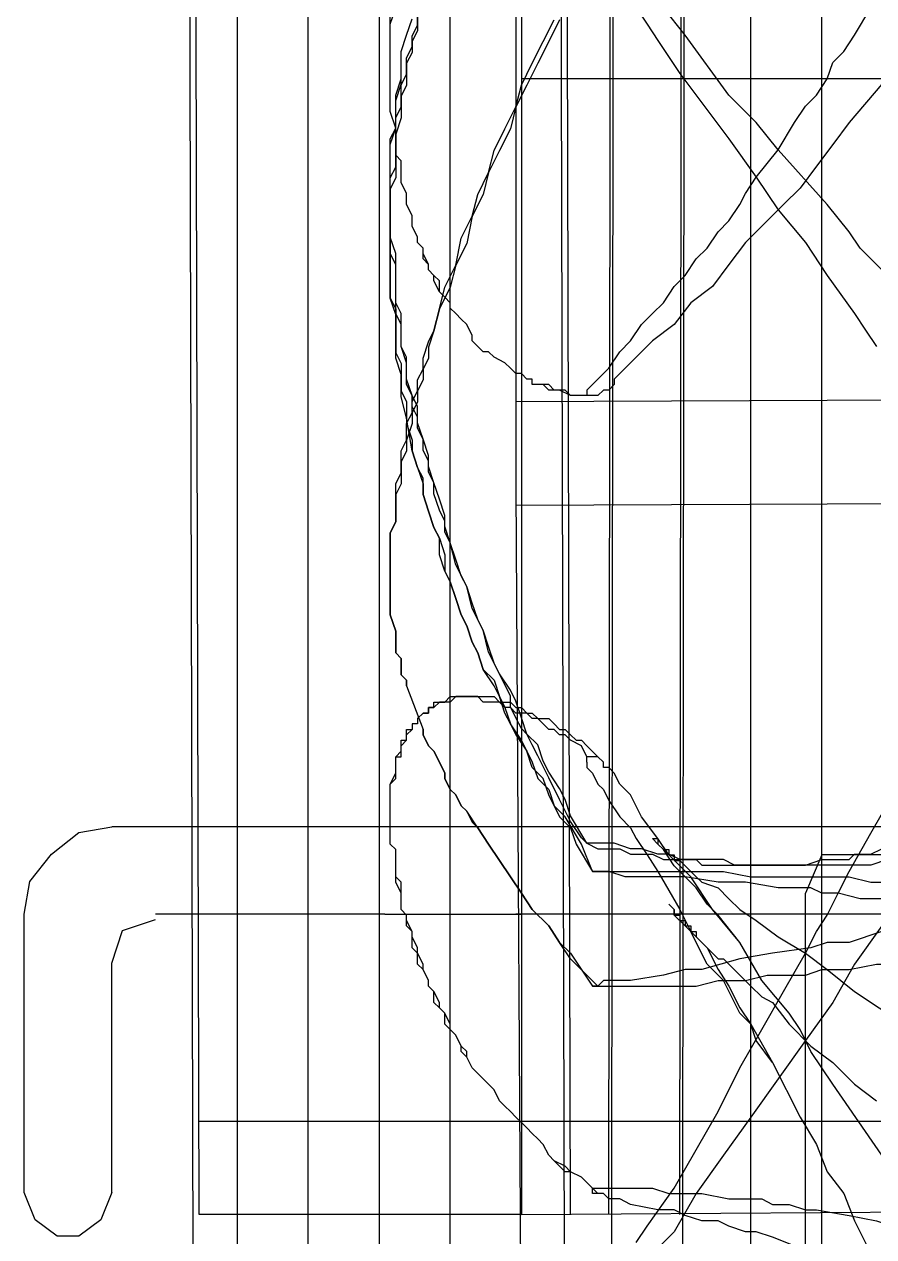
# Model space of a CAD drawing. Header units: millimetres. Extents: x 183355 to 194386, y -190559 to -183233.
# Drawn here: x 186622.2 to 186724.3, y -186828.7 to -186682.9 of the extents above; entities that cross this region are included whole.
import ezdxf

# ---------------------------------------------------------------- set-up
doc = ezdxf.new("R2010")
doc.units = ezdxf.units.MM
doc.header["$LTSCALE"] = 13
doc.layers.add('1', color=4, linetype='Continuous')

# ---------------------------------------------------------------- blocks, each defined once
blk = doc.blocks.new('A$C6BCA710F')
at = {"layer": '1'}
for points in [[(10.51, 523.3), (9.19, 526.58), (6.57, 528.55), (3.94, 528.55), (1.31, 526.58), (0, 523.3)], [(21.01, 525.93), (19.7, 5.25)], [(59.75, 525.93), (21.01, 525.93)], [(25.61, 525.93), (25.61, 5.25)], [(34.14, 525.93), (34.14, 5.25)], [(42.68, 525.93), (42.68, 5.25)], [(51.21, 525.93), (51.21, 5.25)], [(59.75, 378.85), (59.75, 525.93), (155.61, 525.27)], [(65.66, 525.93), (64.35, 5.25)], [(70.25, 525.93), (70.91, 5.25)], [(78.79, 525.93), (79.45, 5.25)], [(87.33, 525.93), (87.33, 5.25)], [(95.86, 525.93), (95.86, 5.25)], [(0, 523.3), (0, 489.81)], [(10.51, 523.3), (10.51, 495.72)], [(59.75, 514.76), (21.01, 514.76)], [(155.61, 514.76), (59.75, 514.76)], [(10.51, 495.72), (11.82, 491.78), (15.76, 490.47)], [(0, 489.81), (0.66, 485.87), (3.28, 482.59), (6.57, 479.97), (10.51, 479.31)], [(43.33, 489.81), (15.76, 489.81)], [(43.33, 489.81), (59.75, 489.81)], [(208.79, 489.81), (59.09, 489.81)], [(67.63, 481.28), (68.94, 481.94), (70.25, 481.94), (71.57, 481.94), (72.88, 482.59), (74.19, 482.59), (75.51, 482.59), (76.82, 483.25), (78.13, 483.25), (79.45, 483.25), (80.76, 483.25), (81.42, 483.91), (82.73, 483.91), (84.04, 483.91), (85.36, 483.91), (86.67, 483.91), (87.98, 483.91)], [(93.89, 483.91), (91.92, 483.91), (90.61, 483.91), (88.64, 483.91), (87.33, 483.91), (85.36, 483.91), (84.04, 483.25), (82.07, 483.25), (80.76, 483.25), (78.79, 483.25), (77.48, 482.59), (76.16, 482.59), (74.19, 481.94), (72.88, 481.94), (70.91, 481.28), (69.6, 481.28), (68.94, 481.28), (68.29, 481.28), (67.63, 481.28)], [(87.98, 483.91), (89.3, 483.91), (90.61, 483.91), (91.92, 483.91), (93.24, 483.91), (93.89, 483.91), (95.86, 483.25), (96.52, 483.25), (97.17, 483.25), (98.49, 483.25), (99.14, 483.25), (99.8, 482.59), (101.11, 482.59), (101.77, 482.59), (103.08, 481.94)], [(93.89, 483.91), (87.98, 483.91)], [(103.74, 483.25), (101.77, 483.91), (99.8, 483.91), (97.83, 483.91), (95.86, 483.91), (93.89, 483.91)], [(67.63, 481.28), (66.97, 480.62), (65.66, 478.65), (64.35, 476.03), (63.03, 473.4), (61.72, 470.77), (61.06, 469.46), (60.41, 468.15), (59.75, 467.49), (59.09, 466.18), (58.44, 464.86), (58.44, 463.55), (57.78, 462.24), (57.12, 460.92), (55.81, 458.3), (55.15, 455.67), (53.84, 453.05), (53.18, 450.42), (51.87, 447.79), (51.21, 445.17), (50.56, 443.85), (50.56, 442.54), (49.9, 441.23), (49.24, 439.26), (49.24, 437.94), (48.59, 436.63), (48.59, 435.32), (47.93, 434), (47.93, 432.69), (47.27, 431.38), (47.27, 430.06), (46.62, 428.75), (46.62, 427.44), (45.96, 426.13), (45.96, 424.16), (45.96, 422.84), (45.3, 421.53), (45.3, 420.22), (45.3, 418.9), (44.65, 417.59), (44.65, 416.28), (44.65, 414.96), (44.65, 412.99), (44.65, 411.68), (43.99, 410.37), (43.99, 409.05), (43.99, 407.74), (43.99, 406.43), (43.99, 405.11), (43.99, 403.14), (43.99, 401.83), (43.99, 400.52), (43.99, 399.21), (43.99, 397.89), (43.99, 396.58), (44.65, 395.27)], [(67.63, 481.28), (65.66, 478), (65, 476.03), (64.35, 474.71), (63.03, 472.74), (62.38, 471.43), (61.72, 469.46), (60.41, 468.15), (59.75, 466.18), (59.09, 464.21), (58.44, 462.89), (57.12, 460.92), (56.47, 459.61), (55.81, 457.64), (55.15, 455.67), (54.5, 454.36), (53.84, 452.39), (53.18, 450.42), (52.53, 449.11), (51.87, 447.14), (51.21, 445.17), (50.56, 443.2), (50.56, 441.88), (49.9, 439.91), (49.24, 437.94), (48.59, 435.97), (48.59, 434.66), (47.93, 432.69), (47.27, 430.72), (47.27, 428.75), (46.62, 427.44), (45.96, 425.47), (45.96, 423.5), (45.3, 421.53), (45.3, 419.56), (45.3, 417.59), (44.65, 416.28), (44.65, 414.31), (44.65, 412.34), (44.65, 410.37), (43.99, 408.4), (43.99, 406.43), (43.99, 405.11), (43.99, 403.14), (43.99, 401.17), (43.99, 399.21), (43.99, 397.24), (44.65, 395.27), (44.65, 393.3), (44.65, 391.98), (45.3, 390.01), (45.3, 388.04), (45.3, 386.07), (45.96, 384.1), (46.62, 382.13)], [(53.84, 479.31), (10.51, 479.31)], [(208.79, 479.31), (53.84, 479.31)], [(103.74, 412.99), (101.77, 411.02), (100.46, 409.71), (99.14, 407.74), (96.52, 404.46), (90.61, 397.89), (87.98, 394.61), (84.7, 391.33), (79.45, 384.1), (76.82, 380.82)], [(73.54, 380.82), (74.85, 382.79), (76.16, 384.76), (78.79, 388.7), (84.7, 396.58), (87.98, 401.17), (90.61, 405.11), (93.89, 409.05), (96.52, 412.99), (99.8, 417.59), (101.11, 419.56), (102.43, 421.53)], [(67.63, 426.78), (67.63, 427.44), (66.97, 427.44), (66.32, 427.44), (65.66, 427.44), (64.35, 426.78), (63.69, 426.78), (63.03, 426.78), (62.38, 426.13), (61.06, 426.13)], [(66.97, 427.44), (66.32, 427.44), (65.66, 427.44), (65, 426.78), (64.35, 426.78), (63.69, 426.78), (63.03, 426.13), (61.72, 426.13), (61.06, 426.13)], [(68.29, 427.44), (66.97, 427.44)], [(68.29, 427.44), (67.63, 427.44)], [(103.08, 390.01), (99.14, 394.61), (97.17, 397.24), (95.21, 399.86), (93.24, 402.49), (91.27, 404.46), (88.64, 407.08), (86.67, 409.05), (84.7, 411.68), (82.73, 414.31), (80.1, 416.28), (78.13, 418.9), (75.51, 420.87), (73.54, 422.84), (72.22, 424.16), (70.91, 425.47), (70.91, 426.13), (70.25, 426.78), (69.6, 426.78), (68.94, 427.44), (68.29, 427.44)], [(61.06, 426.13), (61.06, 425.47), (60.41, 425.47), (59.75, 424.81), (59.09, 424.81)], [(67.63, 426.78), (68.29, 426.13), (68.94, 425.47), (69.6, 424.81), (70.25, 424.16), (71.57, 422.19), (72.88, 420.87), (74.19, 418.9), (75.51, 417.59), (76.82, 416.28), (78.13, 414.31), (79.45, 412.99), (80.76, 411.02), (82.07, 409.71), (83.39, 407.74), (84.7, 406.43), (86.01, 404.46), (86.67, 403.14), (87.98, 401.17), (90.61, 397.89), (92.58, 394.61), (93.89, 392.64), (95.21, 391.33), (96.52, 389.36), (97.17, 387.39), (98.49, 386.07), (99.8, 384.1), (101.77, 380.82)], [(59.09, 424.81), (58.44, 424.16), (57.78, 423.5), (56.47, 422.84), (55.81, 422.19), (55.15, 422.19), (54.5, 421.53), (53.84, 420.87), (53.84, 420.22), (53.18, 418.9), (52.53, 418.25), (51.87, 417.59), (51.21, 416.93), (51.21, 416.28), (50.56, 415.62), (49.9, 414.96), (49.24, 413.65), (49.24, 412.99), (48.59, 412.34), (48.59, 411.68), (47.93, 410.37), (47.93, 409.71), (47.27, 409.05), (47.27, 408.4), (46.62, 407.08), (46.62, 406.43), (46.62, 405.77), (45.96, 404.46), (45.96, 403.8), (45.96, 403.14), (45.3, 401.83), (45.3, 401.17), (45.3, 400.52), (45.3, 399.21), (44.65, 398.55), (44.65, 397.89), (44.65, 396.58), (44.65, 395.27), (43.99, 393.3), (43.99, 391.33), (43.99, 389.36), (43.99, 388.04), (43.99, 386.07), (43.99, 384.1), (43.99, 382.79), (43.99, 380.82)], [(59.09, 424.81), (58.44, 424.16), (57.78, 423.5), (56.47, 422.84), (55.81, 422.19), (55.15, 422.19), (54.5, 421.53), (53.84, 420.87), (53.84, 420.22), (53.18, 418.9), (52.53, 418.25), (51.87, 417.59), (51.21, 416.93), (51.21, 416.28), (50.56, 415.62), (49.9, 414.96), (49.9, 413.65), (49.24, 412.99), (48.59, 412.34), (48.59, 411.68), (47.93, 411.02), (47.93, 409.71), (47.27, 409.05), (47.27, 408.4), (46.62, 407.08), (46.62, 406.43), (46.62, 405.77), (45.96, 404.46), (45.96, 403.8), (45.96, 403.14), (45.3, 401.83), (45.3, 401.17), (45.3, 400.52), (45.3, 399.21), (44.65, 398.55), (44.65, 397.89), (44.65, 396.58), (44.65, 395.27), (43.99, 393.3), (43.99, 391.33), (43.99, 390.01), (43.99, 388.04), (43.99, 386.07), (43.99, 384.1), (43.99, 382.79), (44.65, 380.82)], [(44.65, 395.27), (44.65, 393.3), (44.65, 391.33), (45.3, 389.36), (45.3, 387.39), (45.3, 386.07), (45.96, 384.1), (46.62, 382.13)], [(208.79, 389.36), (59.75, 389.36)], [(110.31, 240.97), (108.99, 239), (107.68, 236.37), (106.37, 234.4), (103.08, 229.81), (97.17, 221.27), (95.86, 219.3), (94.55, 217.33), (93.24, 214.7), (91.92, 212.73), (88.64, 208.79), (86.01, 204.2)], [(77.48, 199.6), (78.13, 200.26), (78.13, 200.92), (78.79, 200.92), (78.79, 201.57), (79.45, 201.57), (79.45, 202.23), (80.1, 202.23), (80.1, 202.89), (80.76, 202.89), (80.76, 203.54), (81.42, 204.2), (82.07, 204.86), (82.73, 205.51), (83.39, 206.17), (84.04, 206.17), (84.7, 206.83), (86.01, 208.14), (87.33, 209.45), (88.64, 210.76), (89.95, 211.42), (91.92, 214.05), (94.55, 216.67), (97.17, 218.64), (99.8, 221.27), (102.43, 223.24)], [(59.09, 149.7), (59.75, 263.95)], [(93.89, 262.63), (93.89, 198.29)], [(95.86, 261.98), (95.86, 193.69)], [(103.08, 202.23), (99.8, 206.83), (97.17, 211.42), (93.89, 216.02), (90.61, 220.61), (87.33, 225.21), (84.04, 229.81), (80.76, 234.4), (78.13, 239), (76.16, 240.97)], [(73.54, 240.31), (74.85, 238.34), (78.13, 233.75), (80.76, 229.15), (83.39, 224.55), (86.01, 219.3), (88.64, 214.7), (91.27, 210.11), (93.89, 205.51), (95.21, 202.89), (96.52, 200.92), (97.83, 198.29), (99.14, 195.66), (101.77, 191.07), (104.4, 186.47)], [(103.08, 244.25), (101.77, 243.59), (99.8, 242.94), (98.49, 242.28), (96.52, 241.62), (95.21, 241.62), (93.24, 240.97), (89.95, 239.65), (87.98, 239), (86.67, 239), (84.7, 238.34), (83.39, 237.68), (81.42, 237.68), (79.45, 237.03), (78.13, 236.37), (76.16, 236.37)], [(77.48, 234.4), (81.42, 234.4), (84.7, 235.06), (86.67, 235.06), (88.64, 235.06), (89.95, 235.71), (91.92, 235.71), (93.89, 236.37), (95.21, 236.37), (99.14, 237.03), (102.43, 237.68), (104.4, 238.34), (106.37, 238.34), (105.71, 239.65), (105.05, 239.65), (105.05, 240.31), (104.4, 240.97), (103.74, 242.28), (103.74, 242.94), (103.74, 243.59), (103.08, 244.25)], [(81.42, 196.98), (83.39, 197.63), (84.7, 198.95), (86.01, 200.26), (87.98, 201.57), (90.61, 203.54), (93.89, 205.51), (96.52, 207.48), (99.8, 210.11), (105.71, 214.05), (108.99, 216.02), (111.62, 217.99), (114.9, 219.96), (117.53, 221.93), (120.81, 224.55), (123.44, 226.52), (129.35, 231.12), (133.29, 233.75), (135.26, 235.71), (137.23, 237.03), (138.54, 239), (140.51, 240.31), (144.45, 243.59)], [(89.95, 218.64), (93.24, 225.21), (95.21, 228.49), (96.52, 231.78), (98.49, 234.4), (99.8, 237.68), (103.08, 244.25)], [(76.16, 236.37), (72.88, 235.71), (71.57, 235.06), (70.91, 235.06), (70.25, 235.06), (69.6, 234.4), (68.94, 234.4)], [(68.94, 234.4), (68.29, 234.4), (68.29, 233.75), (66.97, 232.43), (65.66, 231.78), (65, 231.12), (63.69, 230.46), (63.03, 229.81), (62.38, 228.49), (61.72, 227.84), (61.06, 227.18), (60.41, 226.52), (59.75, 225.87), (59.09, 225.21), (58.44, 224.55), (57.78, 223.9), (57.12, 223.24), (56.47, 221.93), (55.81, 221.27), (55.15, 220.61), (54.5, 219.96), (53.84, 219.3), (53.18, 217.99), (53.18, 217.33), (52.53, 216.67), (51.87, 215.36), (51.21, 214.7), (51.21, 214.05), (50.56, 212.73), (49.9, 212.08), (49.9, 211.42), (49.24, 210.11), (48.59, 209.45), (48.59, 208.79), (47.93, 207.48), (47.93, 206.83), (47.27, 205.51), (47.27, 204.86), (46.62, 203.54), (46.62, 202.89), (45.96, 201.57), (45.96, 200.92), (45.3, 200.26), (45.3, 198.95), (45.3, 198.29), (45.3, 196.98), (44.65, 196.32), (44.65, 195.01), (44.65, 194.35), (44.65, 193.04), (43.99, 192.38), (43.99, 191.07), (43.99, 190.41), (43.99, 189.1), (43.99, 187.78), (43.99, 187.13), (43.99, 185.81), (43.99, 185.16), (44.65, 183.84), (44.65, 183.19), (44.65, 182.53), (44.65, 181.87), (45.3, 181.87), (45.3, 181.22), (45.3, 180.56), (45.96, 179.9), (45.96, 179.25), (46.62, 178.59)], [(68.29, 233.75), (66.97, 232.43), (65.66, 231.78), (65, 231.78), (64.35, 231.12), (63.69, 230.46), (63.03, 229.81), (62.38, 228.49), (61.72, 227.84), (61.06, 227.18), (60.41, 226.52), (59.75, 225.87), (59.09, 225.21), (58.44, 224.55), (57.78, 223.9), (57.12, 223.24), (56.47, 221.93), (55.81, 221.27), (55.15, 220.61), (54.5, 219.96), (53.84, 219.3), (53.18, 217.99), (52.53, 217.33), (52.53, 216.67), (51.87, 215.36), (51.21, 214.7), (50.56, 214.05), (50.56, 212.73), (49.9, 212.08), (49.24, 211.42), (49.24, 210.11), (48.59, 209.45), (48.59, 208.79), (47.93, 207.48), (47.27, 206.83), (47.27, 205.51), (46.62, 204.86), (46.62, 204.2), (46.62, 202.89), (45.96, 202.23), (45.96, 200.92), (45.3, 200.26), (45.3, 198.95), (45.3, 198.29), (44.65, 196.98), (44.65, 196.32), (44.65, 195.01), (44.65, 194.35), (44.65, 193.04), (43.99, 192.38), (43.99, 191.07), (43.99, 190.41), (43.99, 189.1), (43.99, 188.44), (43.99, 187.13), (43.99, 186.47), (43.99, 185.16), (44.65, 184.5), (44.65, 183.19), (44.65, 182.53), (44.65, 181.87), (45.3, 181.22), (45.3, 180.56), (45.3, 179.9), (45.96, 179.9), (45.96, 179.25), (45.96, 178.59), (46.62, 178.59)], [(68.29, 233.75), (68.94, 233.75), (70.25, 233.75), (70.91, 233.75), (72.22, 233.75), (72.88, 233.75), (73.54, 233.75), (75.51, 233.75), (77.48, 234.4)], [(68.94, 234.4), (68.29, 233.75)], [(67.63, 182.53), (67.63, 183.19), (68.29, 183.84), (68.94, 185.16), (69.6, 185.81), (70.25, 187.13), (71.57, 189.1), (72.88, 190.41), (73.54, 191.72), (74.85, 193.69), (76.16, 195.66), (78.79, 200.26), (80.1, 202.89), (82.07, 204.86), (83.39, 207.48), (84.7, 209.45), (86.01, 212.08), (87.33, 214.05), (89.95, 218.64)], [(89.95, 218.64), (87.98, 216.02), (87.33, 214.05), (86.01, 212.73), (84.04, 208.79), (82.07, 206.83), (80.76, 204.2), (80.1, 202.89), (79.45, 202.23), (78.13, 200.92), (78.13, 200.26), (77.48, 199.6)], [(68.94, 209.45), (65.66, 206.17), (64.35, 204.2), (63.03, 202.23), (61.06, 200.26), (59.75, 198.29), (58.44, 196.32), (57.12, 194.35), (55.81, 192.38), (54.5, 190.41), (53.18, 188.44), (52.53, 187.78), (51.87, 186.47), (51.21, 185.81), (50.56, 184.5), (50.56, 183.84), (49.9, 182.53), (49.24, 181.22), (48.59, 180.56), (47.93, 179.25), (47.93, 178.59)], [(47.93, 178.59), (47.93, 179.25), (48.59, 180.56), (49.24, 181.22), (49.9, 182.53), (50.56, 183.84), (50.56, 184.5), (51.21, 185.81), (51.87, 186.47), (52.53, 187.78), (53.18, 188.44), (53.84, 189.75), (54.5, 190.41), (55.81, 192.38), (57.12, 194.35), (58.44, 196.32), (59.75, 198.29), (61.06, 200.26), (63.03, 202.23), (64.35, 204.2), (65.66, 205.51), (68.29, 209.45)], [(106.37, 206.83), (105.71, 206.17), (105.05, 205.51), (104.4, 204.86), (103.74, 204.2), (103.74, 203.54), (103.08, 202.89), (99.14, 204.2), (96.52, 204.2), (94.55, 204.86), (89.95, 205.51), (86.01, 206.17), (81.42, 207.48), (79.45, 207.48), (76.82, 208.14), (72.88, 208.79), (71.57, 208.79), (70.25, 208.79), (69.6, 208.79), (68.94, 209.45), (68.29, 209.45)], [(68.29, 209.45), (68.94, 209.45)], [(68.94, 209.45), (69.6, 209.45), (70.25, 209.45), (71.57, 209.45), (72.88, 209.45), (74.85, 209.45), (77.48, 209.45), (80.76, 209.45), (83.39, 208.79), (86.67, 208.79), (89.3, 208.14), (92.58, 208.14)], [(92.58, 208.14), (93.89, 208.14), (95.86, 207.48), (99.14, 207.48), (102.43, 206.83), (106.37, 206.83)], [(86.01, 204.2), (82.73, 200.26), (80.1, 196.32), (77.48, 193.69), (76.16, 191.72), (74.19, 189.1), (72.88, 186.47), (71.57, 185.16), (70.91, 183.84), (70.25, 183.19), (69.6, 183.19), (69.6, 182.53), (68.94, 181.87)], [(86.01, 204.2), (83.39, 200.92), (82.07, 199.6), (80.76, 197.63), (79.45, 196.32), (78.13, 195.01), (76.82, 193.04), (76.16, 192.38), (75.51, 191.72)], [(68.29, 195.66), (68.94, 195.66), (69.6, 195.66), (70.25, 195.66), (72.22, 195.66), (76.16, 195.66), (84.04, 195.66), (87.33, 196.32), (91.27, 196.32), (95.21, 196.32), (99.14, 196.32), (101.77, 196.98), (105.05, 196.98), (105.71, 196.98), (106.37, 196.98), (105.71, 196.98), (105.05, 197.63), (104.4, 197.63), (104.4, 198.29), (103.74, 198.29), (103.08, 198.95)], [(103.08, 198.95), (100.46, 198.95), (97.83, 198.29), (95.86, 198.29), (94.55, 197.63), (90.61, 197.63), (86.67, 196.98), (83.39, 196.98), (79.45, 196.32), (76.16, 196.32), (72.22, 196.32), (70.25, 195.66), (69.6, 195.66), (68.94, 195.66), (68.29, 195.66)], [(75.51, 191.72), (76.16, 191.72), (76.16, 192.38), (76.82, 193.04), (77.48, 193.04), (77.48, 193.69), (78.13, 193.69), (78.13, 194.35), (78.79, 194.35), (79.45, 195.01), (80.1, 195.66), (80.76, 196.32), (81.42, 196.98)], [(95.86, 193.69), (93.89, 198.29)], [(45.96, 141.82), (46.62, 143.79), (46.62, 145.11), (47.27, 147.08), (47.93, 149.05), (47.93, 150.36), (48.59, 152.33), (49.24, 154.3), (49.9, 155.61), (50.56, 157.58), (50.56, 159.55), (51.21, 160.86), (51.87, 162.83), (52.53, 164.8), (53.18, 166.12), (53.84, 168.09), (54.5, 169.4), (55.15, 171.37), (56.47, 172.68), (57.12, 174.65), (57.78, 175.97), (58.44, 177.94), (59.09, 179.25), (60.41, 181.22), (61.06, 182.53), (61.72, 184.5), (63.03, 185.81), (63.69, 187.78), (64.35, 189.1), (65.66, 190.41), (66.32, 192.38), (68.29, 195.66)], [(68.29, 195.66), (66.97, 192.38), (65, 189.1), (63.69, 187.78), (63.03, 186.47), (62.38, 184.5), (61.06, 183.19), (60.41, 181.22), (59.75, 179.9), (58.44, 177.94), (57.78, 176.62), (57.12, 174.65), (56.47, 173.34), (55.15, 171.37), (54.5, 169.4), (53.84, 168.09), (53.18, 166.12), (52.53, 164.8), (51.87, 162.83), (51.21, 160.86), (50.56, 159.55), (49.9, 157.58), (49.9, 155.61), (49.24, 154.3), (48.59, 152.33), (47.93, 150.36), (47.93, 148.39), (47.27, 147.08), (46.62, 145.11), (45.96, 141.17)], [(147.08, 193.69), (95.86, 193.69)], [(67.63, 182.53), (67.63, 181.87), (66.97, 180.56), (65.66, 179.9), (65, 179.25), (64.35, 179.25), (63.69, 178.59), (63.03, 178.59), (62.38, 177.94), (61.72, 177.28), (61.06, 177.28), (60.41, 176.62), (59.75, 176.62), (59.09, 176.62), (58.44, 175.97), (57.78, 175.97), (57.12, 175.31), (56.47, 175.31), (55.81, 175.31), (55.15, 175.31), (54.5, 174.65), (53.84, 174.65), (53.18, 174.65), (52.53, 174.65), (51.87, 174.65), (51.21, 175.31), (50.56, 175.31), (49.9, 175.31), (49.24, 175.97), (48.59, 175.97), (48.59, 176.62), (47.93, 176.62), (47.27, 177.28)], [(57.12, 175.31), (58.44, 175.31), (59.09, 175.97), (59.75, 175.97), (60.41, 176.62), (61.06, 176.62), (61.72, 177.28), (63.03, 177.28), (63.69, 177.94), (64.35, 178.59), (65, 178.59), (65.66, 179.25), (66.32, 179.9), (66.97, 179.9), (67.63, 180.56), (68.94, 181.87)], [(68.94, 181.87), (68.29, 181.87), (67.63, 181.87)], [(45.96, 173.34), (47.93, 178.59)], [(47.27, 177.28), (47.27, 177.94), (46.62, 177.94), (46.62, 178.59)], [(47.27, 177.28), (47.93, 176.62)], [(47.93, 176.62), (48.59, 176.62), (48.59, 175.97), (49.24, 175.97), (49.24, 175.31), (49.9, 175.31), (50.56, 175.31), (51.21, 174.65), (51.87, 174.65), (52.53, 174.65), (53.18, 174.65), (53.84, 174.65), (54.5, 174.65), (55.15, 174.65), (55.81, 174.65), (56.47, 174.65), (57.12, 175.31)], [(64.35, 93.24), (63.03, 95.86), (61.72, 98.49), (60.41, 101.11), (59.09, 103.74), (58.44, 106.37), (57.12, 108.99), (55.81, 111.62), (55.15, 114.25), (53.84, 116.87), (53.18, 120.16), (51.87, 122.78), (51.21, 125.41), (49.9, 128.03), (49.24, 130.66), (48.59, 132.63), (48.59, 133.94), (47.93, 135.26), (47.93, 136.57), (47.27, 137.88), (47.27, 139.2), (46.62, 140.51), (46.62, 141.82), (45.96, 143.79), (45.96, 145.11), (45.3, 146.42), (45.3, 147.73), (45.3, 149.05), (44.65, 150.36), (44.65, 152.33), (44.65, 153.64), (43.99, 154.95), (43.99, 156.27), (43.99, 157.58), (43.99, 159.55), (43.99, 160.86), (43.99, 162.18), (43.99, 163.49), (43.99, 164.8), (44.65, 166.77), (44.65, 167.43), (44.65, 168.09), (44.65, 168.74), (44.65, 169.4), (45.3, 170.06), (45.3, 170.71), (45.3, 171.37), (45.3, 172.03), (45.96, 172.68), (45.96, 173.34)], [(45.96, 173.34), (45.96, 172.68), (45.3, 172.03), (45.3, 171.37), (45.3, 170.71), (45.3, 170.06), (44.65, 169.4), (44.65, 168.74), (44.65, 168.09), (44.65, 167.43), (44.65, 166.77), (43.99, 164.8), (43.99, 163.49), (43.99, 162.18), (43.99, 160.86), (43.99, 159.55), (43.99, 157.58), (43.99, 156.27), (43.99, 154.95), (44.65, 153.64), (44.65, 152.33), (44.65, 150.36), (44.65, 149.05), (45.3, 147.73), (45.3, 146.42), (45.3, 145.11), (45.96, 143.79), (45.96, 141.82), (46.62, 140.51), (46.62, 139.2), (47.27, 137.88), (47.27, 136.57), (47.93, 135.26), (47.93, 133.94), (48.59, 131.97), (49.24, 130.66), (49.9, 128.03), (50.56, 125.41), (51.87, 122.78), (52.53, 119.5), (53.84, 116.87), (54.5, 114.25), (55.81, 111.62), (56.47, 108.99), (57.78, 106.37), (59.09, 103.74), (59.75, 101.11), (61.06, 98.49), (62.38, 95.86), (63.69, 93.24)], [(208.79, 151.02), (59.09, 151.67)], [(59.09, 5.25), (59.09, 149.7)], [(47.27, 92.58), (47.27, 94.55), (46.62, 95.86), (46.62, 97.17), (45.96, 98.49), (45.96, 99.8), (45.96, 101.11), (45.3, 102.43), (45.3, 103.74), (45.3, 105.05), (44.65, 107.02), (44.65, 108.34), (44.65, 109.65), (44.65, 110.96), (44.65, 112.28), (43.99, 113.59), (43.99, 114.9), (43.99, 116.87), (43.99, 118.19), (43.99, 119.5), (43.99, 120.81), (43.99, 122.13), (43.99, 123.44), (43.99, 124.75), (43.99, 126.72), (44.65, 128.03), (44.65, 129.35), (44.65, 130.66), (44.65, 131.97), (44.65, 133.29), (45.3, 134.6), (45.3, 135.91), (45.3, 137.88), (45.96, 139.2), (45.96, 140.51), (45.96, 141.82)], [(45.96, 141.17), (45.3, 138.54), (45.3, 135.91), (44.65, 133.94), (44.65, 132.63), (44.65, 131.32), (44.65, 130), (44.65, 128.69), (43.99, 126.72), (43.99, 125.41), (43.99, 124.1), (43.99, 122.78), (43.99, 121.47), (43.99, 119.5), (43.99, 118.19), (43.99, 116.87), (43.99, 115.56), (43.99, 114.25), (43.99, 112.28), (44.65, 110.96), (44.65, 109.65), (44.65, 108.34), (44.65, 107.02), (44.65, 105.05), (45.3, 103.74), (45.3, 102.43), (45.3, 101.11), (45.96, 99.8), (45.96, 97.83), (46.62, 96.52), (46.62, 95.21), (47.27, 93.89), (47.27, 92.58)], [(208.79, 138.54), (59.09, 139.2)]]:
    blk.add_lwpolyline(points, dxfattribs=at)

msp = doc.modelspace()

# ---------------------------------------------------------------- block references
at = {"layer": '1', "xscale": -1, "rotation": 180}
for p in [(186622.215, -186300.11), (186622.215, -186589.11)]:
    msp.add_blockref('A$C6BCA710F', p, dxfattribs=at)

doc.saveas('drawing.dxf')
